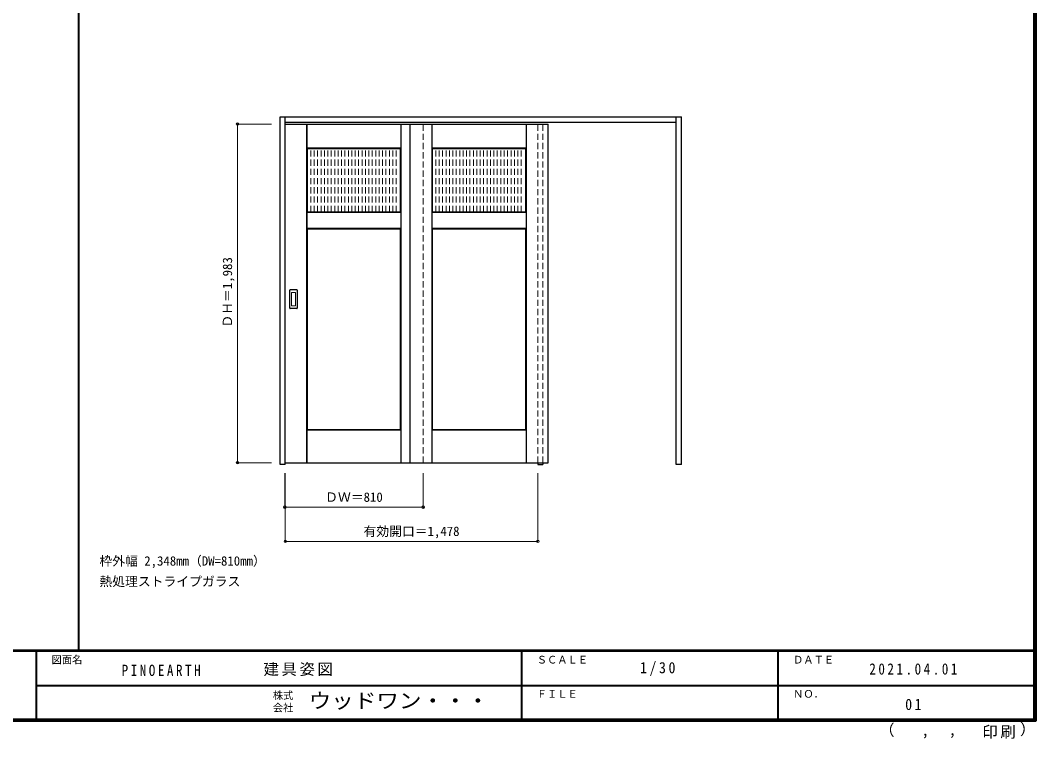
# Model space of a CAD drawing. Units: millimetres, scale not verified. Extents: x -6000 to 5700, y -4307 to 4175.
# Drawn here: x -243 to 5700, y -4307 to -100 of the extents above; entities that cross this region are included whole.
import ezdxf
from ezdxf.enums import TextEntityAlignment as Align

# ---------------------------------------------------------------- set-up
doc = ezdxf.new("R2010")
doc.units = ezdxf.units.MM
doc.header["$LTSCALE"] = 30
doc.header["$PDMODE"] = 32
doc.header["$PDSIZE"] = 15
doc.linetypes.add('DASHED1', pattern=[1.8, 1.2, -0.6])
for name, color, linetype, lineweight in [('0-2_扉', 4, 'DASHED1', 9), ('0-3_仕上げ', 4, 'Continuous', 9), ('0-4_枠', 3, 'Continuous', 25), ('0-6_引手', 7, 'Continuous', 18), ('0-B_寸法', 7, 'Continuous', 9), ('0-C_ハッチ', 4, 'DASHED1', 9), ('F-1_枠', 6, 'Continuous', 40)]:
    doc.layers.add(name, color=color, linetype=linetype, lineweight=lineweight)
doc.layers.add('0-A_文字', color=7, linetype='Continuous')
doc.layers.add('F-A_文字', color=7, linetype='Continuous')
doc.styles.add('ＭＳ ゴシック', font='')
doc.styles.get('ＭＳ ゴシック').set_extended_font_data('MS Gothic')

msp = doc.modelspace()

# ---------------------------------------------------------------- linework, layer by layer
at = {"layer": '0-2_扉'}
for p, q in [((1305, -707.75), (1308, -707.75)), ((1305, -2690.75), (1305, -707.75)), ((2115, -2690.75), (2115, -707.75)), ((1308, -2690.75), (1305, -2690.75))]:
    msp.add_line(p, q, dxfattribs=at)
at = {"layer": '0-2_扉', "color": 3, "linetype": 'Continuous', "lineweight": 25}
for p, q in [((1308, -707.75), (2847, -707.75)), ((2037, -707.75), (2037, -2690.75))]:
    msp.add_line(p, q, dxfattribs=at)
msp.add_lwpolyline([(1308, -2690.75), (2847, -2690.75), (2847, -707.75)], dxfattribs=at)
at = {"layer": '0-3_仕上げ', "color": 7, "lineweight": 18}
for p, q in [((1433, -2690.75), (1433, -707.75)), ((1434, -848.75), (1434, -707.75)), ((1435, -847.75), (1435, -707.75)), ((1985, -847.75), (1985, -707.75)), ((1986, -848.75), (1986, -707.75)), ((1987, -2690.75), (1987, -707.75)), ((2165, -2690.75), (2165, -707.75)), ((2166, -848.75), (2166, -707.75)), ((2167, -847.75), (2167, -707.75)), ((2717, -847.75), (2717, -707.75)), ((2718, -848.75), (2718, -707.75)), ((2719, -2690.75), (2719, -707.75)), ((1435, -847.75), (1985, -847.75)), ((1983, -851.75), (1986, -848.75)), ((1985, -847.75), (1986, -848.75)), ((2167, -847.75), (2717, -847.75)), ((2715, -851.75), (2718, -848.75)), ((2717, -847.75), (2718, -848.75)), ((1434, -1224.75), (1437, -1221.75)), ((1434, -1224.75), (1434, -1318.75)), ((1434, -1224.75), (1435, -1225.75)), ((1435, -1317.75), (1435, -1225.75)), ((1435, -1225.75), (1985, -1225.75)), ((1985, -1317.75), (1985, -1225.75)), ((1986, -1224.75), (1986, -1318.75)), ((2166, -1224.75), (2169, -1221.75)), ((2166, -1224.75), (2166, -1318.75)), ((2166, -1224.75), (2167, -1225.75)), ((2167, -1317.75), (2167, -1225.75)), ((2167, -1225.75), (2717, -1225.75)), ((2717, -1317.75), (2717, -1225.75)), ((2718, -1224.75), (2718, -1318.75)), ((1435, -1317.75), (1985, -1317.75)), ((1983, -1321.75), (1986, -1318.75)), ((1985, -1317.75), (1986, -1318.75)), ((2167, -1317.75), (2717, -1317.75)), ((2715, -1321.75), (2718, -1318.75)), ((2717, -1317.75), (2718, -1318.75)), ((1434, -2499.75), (1437, -2496.75)), ((1434, -2499.75), (1435, -2500.75)), ((1434, -2690.75), (1434, -2499.75)), ((1435, -2500.75), (1985, -2500.75)), ((1435, -2690.75), (1435, -2500.75)), ((1985, -2690.75), (1985, -2500.75)), ((1986, -2690.75), (1986, -2499.75)), ((2166, -2499.75), (2169, -2496.75)), ((2166, -2499.75), (2167, -2500.75)), ((2166, -2690.75), (2166, -2499.75)), ((2167, -2500.75), (2717, -2500.75)), ((2167, -2690.75), (2167, -2500.75)), ((2717, -2690.75), (2717, -2500.75)), ((2718, -2690.75), (2718, -2499.75))]:
    msp.add_line(p, q, dxfattribs=at)
at = {"layer": '0-3_仕上げ', "color": 3, "lineweight": 25}
for p, q in [((1437, -851.75), (1983, -851.75)), ((1437, -1221.75), (1437, -851.75)), ((1983, -1221.75), (1983, -851.75)), ((2169, -851.75), (2715, -851.75)), ((2169, -1221.75), (2169, -851.75)), ((2715, -1221.75), (2715, -851.75)), ((1437, -1221.75), (1983, -1221.75)), ((2169, -1221.75), (2715, -1221.75)), ((1437, -1321.75), (1983, -1321.75)), ((1437, -2496.75), (1437, -1321.75)), ((1983, -2496.75), (1983, -1321.75)), ((2169, -1321.75), (2715, -1321.75)), ((2169, -2496.75), (2169, -1321.75)), ((2715, -2496.75), (2715, -1321.75)), ((1437, -2496.75), (1983, -2496.75)), ((2169, -2496.75), (2715, -2496.75))]:
    msp.add_line(p, q, dxfattribs=at)
at = {"layer": '0-3_仕上げ', "color": 7, "lineweight": 18}
for points in [[(1435, -847.75), (1434, -848.75), (1437, -851.75)], [(2167, -847.75), (2166, -848.75), (2169, -851.75)], [(1983, -1221.75), (1986, -1224.75), (1985, -1225.75)], [(2715, -1221.75), (2718, -1224.75), (2717, -1225.75)], [(1435, -1317.75), (1434, -1318.75), (1437, -1321.75)], [(2167, -1317.75), (2166, -1318.75), (2169, -1321.75)], [(1983, -2496.75), (1986, -2499.75), (1985, -2500.75)], [(2715, -2496.75), (2718, -2499.75), (2717, -2500.75)]]:
    msp.add_lwpolyline(points, dxfattribs=at)
at = {"layer": '0-4_枠'}
for p, q in [((1278, -666.25), (3626, -666.25)), ((1308, -2701.25), (1308, -666.25)), ((1308, -696.25), (3596, -696.25)), ((3596, -2701.25), (3596, -666.25)), ((3626, -2701.25), (3626, -666.25)), ((2786, -2690.75), (2786, -2701.25)), ((2786, -2701.25), (2816, -2701.25)), ((2816, -2690.75), (2816, -2701.25)), ((3626, -2701.25), (3596, -2701.25))]:
    msp.add_line(p, q, dxfattribs=at)
at = {"layer": '0-4_枠', "color": 4, "linetype": 'DASHED1', "lineweight": 9}
for p, q in [((2786, -2690.75), (2786, -696.25)), ((2816, -2690.75), (2816, -696.25))]:
    msp.add_line(p, q, dxfattribs=at)
at = {"layer": '0-4_枠'}
msp.add_lwpolyline([(1308, -2701.25), (1278, -2701.25), (1278, -666.25)], dxfattribs=at)
at = {"layer": '0-6_引手', "color": 3, "lineweight": 25}
for p, q in [((1335, -1786.75), (1335, -1679.75)), ((1375.5, -1678.25), (1336.5, -1678.25)), ((1377, -1679.75), (1377, -1786.75)), ((1375.5, -1788.25), (1336.5, -1788.25))]:
    msp.add_line(p, q, dxfattribs=at)
at = {"layer": '0-6_引手'}
for p, q in [((1343.5, -1770.75), (1343.5, -1695.75)), ((1367, -1694.25), (1345, -1694.25)), ((1368.5, -1695.75), (1368.5, -1770.75)), ((1367, -1772.25), (1345, -1772.25))]:
    msp.add_line(p, q, dxfattribs=at)
at = {"layer": '0-6_引手', "color": 3, "lineweight": 25}
for centre, start, end in [((1336.5, -1679.75), 90, 180), ((1375.5, -1679.75), 0, 90), ((1336.5, -1786.75), 180, 270), ((1375.5, -1786.75), 270, 0)]:
    msp.add_arc(centre, 1.5, start, end, dxfattribs=at)
at = {"layer": '0-6_引手'}
for centre, start, end in [((1345, -1695.75), 90, 180), ((1367, -1695.75), 0, 90), ((1345, -1770.75), 180, 270), ((1367, -1770.75), 270, 0)]:
    msp.add_arc(centre, 1.5, start, end, dxfattribs=at)
at = {"layer": '0-B_寸法', "color": 4}
for p, q in [((1028, -707.75), (1028, -2690.75)), ((1028, -707.75), (1228, -707.75)), ((1028, -2690.75), (1228, -2690.75)), ((1305, -2951.25), (1305, -2751.25)), ((1308, -3151.25), (1308, -2751.25)), ((2115, -2951.25), (2115, -2751.25)), ((2786, -3151.25), (2786, -2751.25)), ((2115, -2951.25), (1305, -2951.25)), ((1308, -3151.25), (2786, -3151.25))]:
    msp.add_line(p, q, dxfattribs=at)
at = {"layer": '0-B_寸法'}
for p in [(1028, -707.75), (1028, -2690.75), (1305, -2951.25), (2115, -2951.25), (1308, -3151.25), (2786, -3151.25)]:
    msp.add_point(p, dxfattribs=at)
at = {"layer": '0-C_ハッチ'}
for p, q in [((1457, -1221.75), (1457, -851.75)), ((1477, -1221.75), (1477, -851.75)), ((1497, -1221.75), (1497, -851.75)), ((1517, -1221.75), (1517, -851.75)), ((1537, -1221.75), (1537, -851.75)), ((1557, -1221.75), (1557, -851.75)), ((1577, -1221.75), (1577, -851.75)), ((1597, -1221.75), (1597, -851.75)), ((1617, -1221.75), (1617, -851.75)), ((1637, -1221.75), (1637, -851.75)), ((1657, -1221.75), (1657, -851.75)), ((1677, -1221.75), (1677, -851.75)), ((1697, -1221.75), (1697, -851.75)), ((1717, -1221.75), (1717, -851.75)), ((1737, -1221.75), (1737, -851.75)), ((1757, -1221.75), (1757, -851.75)), ((1777, -1221.75), (1777, -851.75)), ((1797, -1221.75), (1797, -851.75)), ((1817, -1221.75), (1817, -851.75)), ((1837, -1221.75), (1837, -851.75)), ((1857, -1221.75), (1857, -851.75)), ((1877, -1221.75), (1877, -851.75)), ((1897, -1221.75), (1897, -851.75)), ((1917, -1221.75), (1917, -851.75)), ((1937, -1221.75), (1937, -851.75)), ((1957, -1221.75), (1957, -851.75)), ((2189, -1221.75), (2189, -851.75)), ((2209, -1221.75), (2209, -851.75)), ((2229, -1221.75), (2229, -851.75)), ((2249, -1221.75), (2249, -851.75)), ((2269, -1221.75), (2269, -851.75)), ((2289, -1221.75), (2289, -851.75)), ((2309, -1221.75), (2309, -851.75)), ((2329, -1221.75), (2329, -851.75)), ((2349, -1221.75), (2349, -851.75)), ((2369, -1221.75), (2369, -851.75)), ((2389, -1221.75), (2389, -851.75)), ((2409, -1221.75), (2409, -851.75)), ((2429, -1221.75), (2429, -851.75)), ((2449, -1221.75), (2449, -851.75)), ((2469, -1221.75), (2469, -851.75)), ((2489, -1221.75), (2489, -851.75)), ((2509, -1221.75), (2509, -851.75)), ((2529, -1221.75), (2529, -851.75)), ((2549, -1221.75), (2549, -851.75)), ((2569, -1221.75), (2569, -851.75)), ((2589, -1221.75), (2589, -851.75)), ((2609, -1221.75), (2609, -851.75)), ((2629, -1221.75), (2629, -851.75)), ((2649, -1221.75), (2649, -851.75)), ((2669, -1221.75), (2669, -851.75)), ((2689, -1221.75), (2689, -851.75))]:
    msp.add_line(p, q, dxfattribs=at)
at = {"layer": 'F-1_枠'}
for p, q in [((100, -3790), (100, 4175)), ((5690, 4175), (5690, -4205)), ((5695, 4175), (5695, -4205)), ((5700, 4175), (5700, -4205)), ((5700, -3790), (-6000, -3790)), ((5700, -3795), (-6000, -3795)), ((-150, -3795), (-150, -4195)), ((2690, -3795), (2690, -4195)), ((4190, -3795), (4190, -4195)), ((-150, -3995), (5690, -3995.01)), ((5700, -4195), (-6000, -4195)), ((5700, -4200), (-6000, -4200)), ((5700, -4205), (-6000, -4205))]:
    msp.add_line(p, q, dxfattribs=at)

# ---------------------------------------------------------------- texts
at = {"layer": '0-A_文字', "style": 'ＭＳ ゴシック'}
for s, p in [('枠外幅 2,348mm（DW=810mm）', (220, -3310)), ('熱処理ストライプガラス', (220, -3430))]:
    msp.add_text(s, height=54.99, dxfattribs=at).set_placement(p, align=Align.BOTTOM_LEFT)
at = {"layer": '0-B_寸法', "style": 'ＭＳ ゴシック'}
msp.add_text('ＤＨ＝1,983', height=54.99, rotation=90, dxfattribs=at).set_placement((1013, -1899.5), align=Align.BOTTOM_LEFT)
for s, p in [('ＤＷ＝810', (1541.25, -2936.25)), ('有効開口＝1,478', (1765.75, -3136.25))]:
    msp.add_text(s, height=54.99, dxfattribs=at).set_placement(p, align=Align.BOTTOM_LEFT)
at = {"layer": 'F-A_文字', "style": 'ＭＳ ゴシック'}
for s, height, p in [('図面名', 43.99, (-60, -3880)), ('ＳＣＡＬＥ', 43.99, (2780, -3880)), ('ＤＡＴＥ', 43.99, (4280, -3880)), ('株式', 43.99, (1235, -4089)), ('ＦＩＬＥ', 43.99, (2780, -4080)), ('ＮＯ．', 43.99, (4280, -4080)), ('会社', 43.99, (1235, -4161)), ('（', 65.98, (4784.03, -4308.31)), ('）', 65.98, (5608.4, -4304.13)), (',', 65.98, (5031.28, -4308.31)), (',', 65.98, (5190.2, -4305.53))]:
    msp.add_text(s, height=height, dxfattribs=at).set_placement(p, align=Align.BOTTOM_LEFT)
at = {"layer": 'F-A_文字', "style": 'ＭＳ ゴシック', "width": 1.1}
msp.add_text('ウッドワン・・・', height=87.98, dxfattribs=at).set_placement((1445, -4155), align=Align.BOTTOM_LEFT)
at = {"layer": 'F-A_文字', "char_height": 65.98, "attachment_point": 7, "style": 'ＭＳ ゴシック'}
for s, insert in [('\\T1.17;建具姿図', (1180.42, -3940)), ('\\T1.38;\\W0.9;1/30', (3383.75, -3940)), ('\\T1.39;\\W0.85;PINOEARTH', (350, -3940.79)), ('\\T1.39;\\W0.85;2021.04.01', (4726.25, -3932.5)), ('\\T1.36;\\W0.9;01', (4936.25, -4140)), ('\\T1.17;印刷', (5388.15, -4306.92))]:
    msp.add_mtext(s, dxfattribs=dict(at, insert=insert))

doc.saveas('drawing.dxf')
